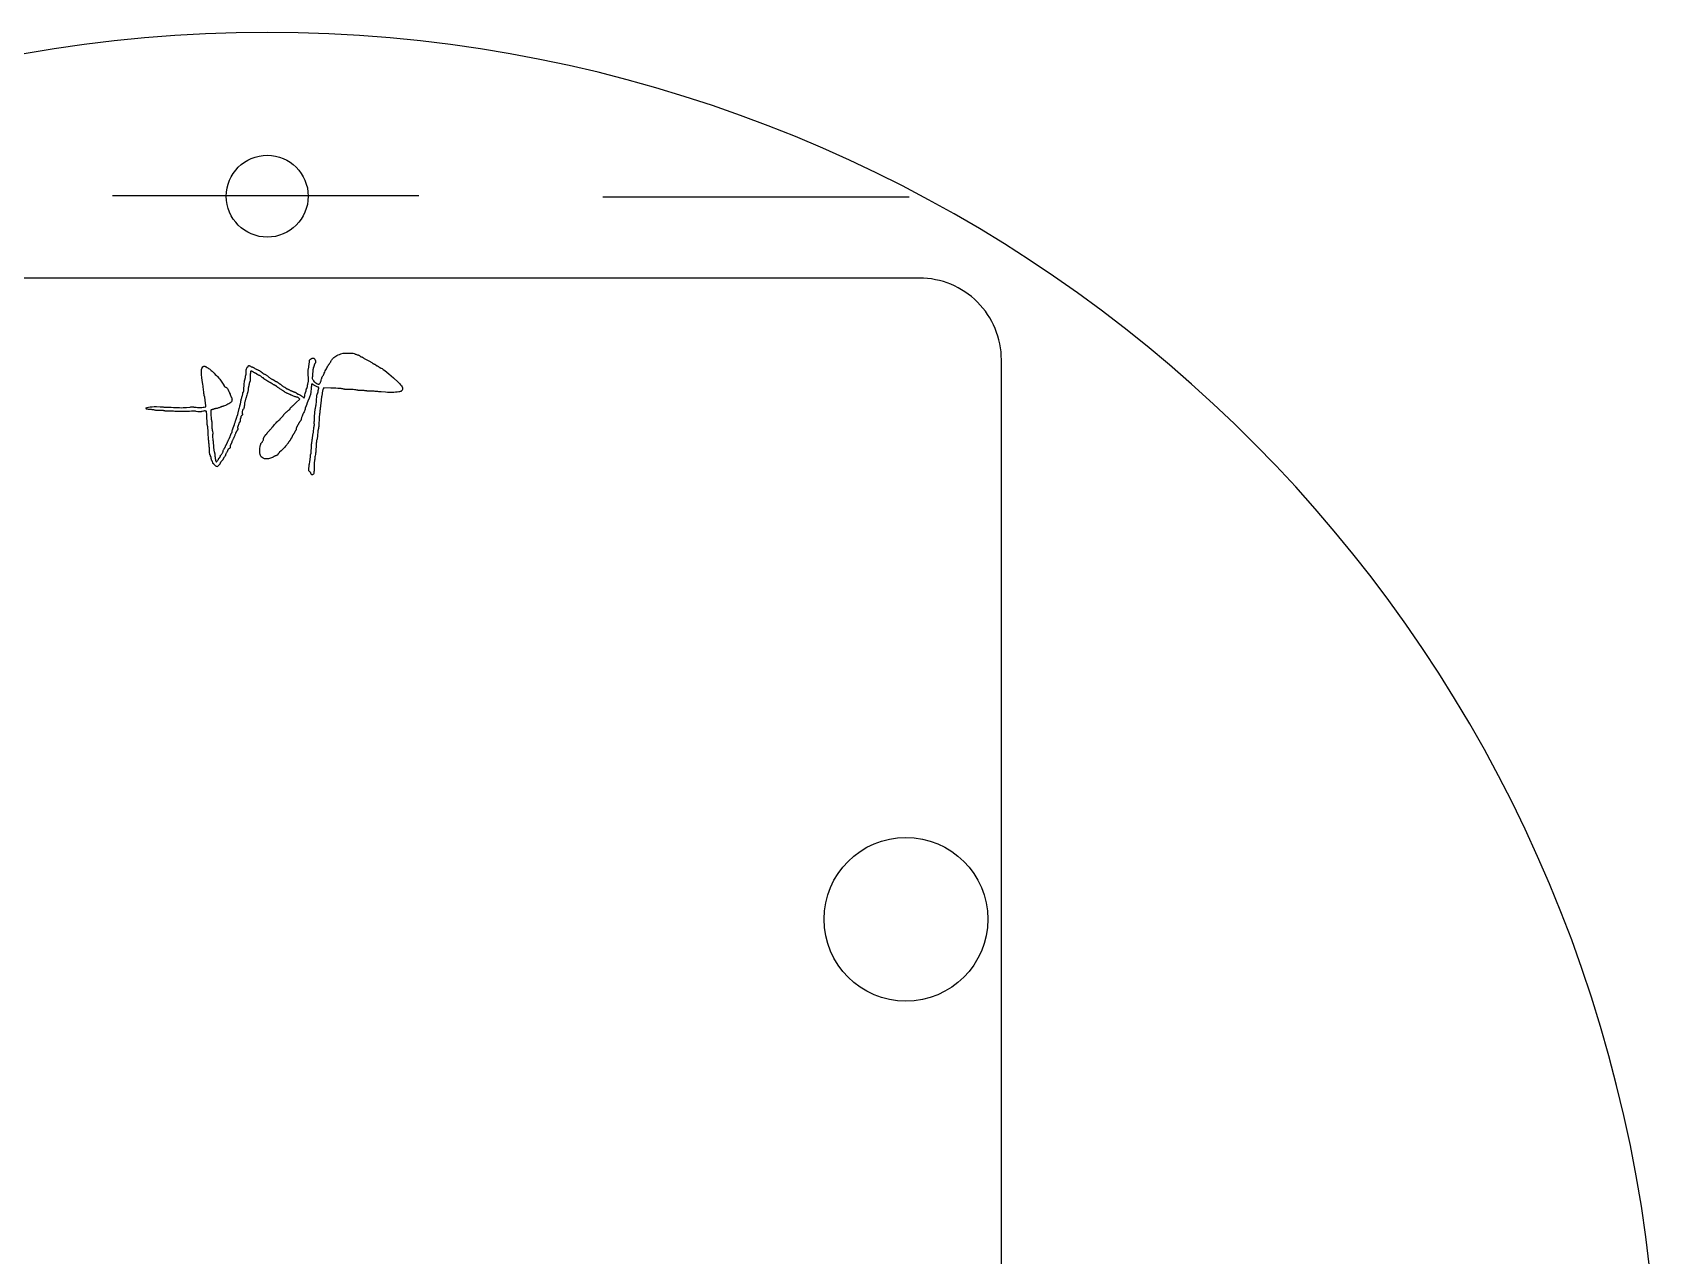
# Model space of a CAD drawing. Header units: millimetres. Extents: x -51 to 51, y -47 to 51.
# Drawn here: x -8.6 to 51, y 6.2 to 51 of the extents above; entities that cross this region are included whole.
import ezdxf

# ---------------------------------------------------------------- set-up
doc = ezdxf.new("R2010")
doc.units = ezdxf.units.MM
doc.layers.get('0').update_dxf_attribs({"linetype": 'CONTINUOUS'})

msp = doc.modelspace()

# ---------------------------------------------------------------- linework, layer by layer
for p, q in [((5.553, 45.01), (-5.667, 45.01)), ((23.526, 44.961), (12.306, 44.961)), ((23.913, 42), (-26.087, 42)), ((26.913, -40), (26.913, 39))]:
    msp.add_line(p, q)
for points in [[(20, -46.915, 4.895741), (-20, -46.915)], [(-29.087, -40, 0.414214), (-26.087, -43), (23.913, -43, 0.414214), (26.913, -40), (26.913, 39, 0.414214), (23.913, 42), (-26.087, 42, 0.414214), (-29.087, 39)]]:
    msp.add_lwpolyline(points, format="xyb", close=True)
msp.add_lwpolyline([(1.729, 36.761), (1.731, 36.771), (1.733, 36.783), (1.734, 36.795), (1.736, 36.807), (1.736, 36.819), (1.737, 36.841), (1.737, 36.879), (1.737, 36.912), (1.737, 36.94), (1.737, 36.966), (1.738, 36.989), (1.739, 37.012), (1.74, 37.036), (1.744, 37.088), (1.746, 37.106), (1.748, 37.125), (1.751, 37.145), (1.754, 37.165), (1.757, 37.186), (1.76, 37.205), (1.764, 37.224), (1.771, 37.257), (1.778, 37.284), (1.784, 37.316), (1.789, 37.353), (1.795, 37.394), (1.8, 37.439), (1.805, 37.489), (1.809, 37.543), (1.818, 37.664), (1.819, 37.683), (1.82, 37.7), (1.822, 37.715), (1.825, 37.728), (1.827, 37.739), (1.83, 37.749), (1.834, 37.756), (1.842, 37.765), (1.845, 37.768), (1.849, 37.773), (1.852, 37.778), (1.855, 37.785), (1.857, 37.793), (1.859, 37.801), (1.861, 37.81), (1.863, 37.829), (1.863, 37.839), (1.864, 37.85), (1.866, 37.862), (1.868, 37.874), (1.87, 37.885), (1.872, 37.897), (1.874, 37.908), (1.88, 37.927), (1.884, 37.942), (1.887, 37.955), (1.888, 37.968), (1.888, 37.978), (1.886, 37.987), (1.883, 37.994), (1.879, 37.999), (1.866, 38.003), (1.853, 38.006), (1.834, 38.012), (1.81, 38.022), (1.784, 38.034), (1.756, 38.048), (1.73, 38.063), (1.706, 38.077), (1.672, 38.1), (1.667, 38.106), (1.661, 38.111), (1.656, 38.116), (1.651, 38.12), (1.647, 38.123), (1.643, 38.126), (1.64, 38.128), (1.636, 38.13), (1.634, 38.127), (1.631, 38.117), (1.628, 38.1), (1.625, 38.076), (1.62, 38.044), (1.616, 38.004), (1.61, 37.955), (1.598, 37.83), (1.596, 37.807), (1.593, 37.785), (1.59, 37.764), (1.586, 37.744), (1.582, 37.725), (1.579, 37.708), (1.575, 37.694), (1.567, 37.675), (1.563, 37.669), (1.559, 37.662), (1.555, 37.654), (1.551, 37.645), (1.547, 37.636), (1.544, 37.627), (1.541, 37.618), (1.536, 37.602), (1.533, 37.593), (1.53, 37.583), (1.526, 37.571), (1.521, 37.559), (1.516, 37.546), (1.51, 37.533), (1.504, 37.52), (1.492, 37.495), (1.486, 37.482), (1.481, 37.469), (1.475, 37.455), (1.469, 37.441), (1.464, 37.428), (1.459, 37.414), (1.455, 37.402), (1.45, 37.382), (1.447, 37.373), (1.445, 37.362), (1.441, 37.351), (1.437, 37.339), (1.432, 37.328), (1.428, 37.316), (1.423, 37.305), (1.413, 37.285), (1.408, 37.276), (1.403, 37.266), (1.399, 37.256), (1.396, 37.246), (1.392, 37.236), (1.39, 37.227), (1.388, 37.218), (1.386, 37.203), (1.386, 37.196), (1.384, 37.187), (1.382, 37.177), (1.378, 37.166), (1.374, 37.154), (1.37, 37.141), (1.365, 37.128), (1.354, 37.103), (1.331, 37.057), (1.31, 37.015), (1.293, 36.978), (1.278, 36.945), (1.266, 36.916), (1.257, 36.891), (1.251, 36.869), (1.245, 36.839), (1.245, 36.831), (1.244, 36.823), (1.242, 36.815), (1.239, 36.807), (1.236, 36.799), (1.232, 36.792), (1.228, 36.785), (1.219, 36.772), (1.213, 36.766), (1.206, 36.757), (1.199, 36.746), (1.191, 36.735), (1.183, 36.722), (1.174, 36.708), (1.166, 36.694), (1.15, 36.665), (1.142, 36.651), (1.134, 36.636), (1.126, 36.621), (1.118, 36.606), (1.11, 36.592), (1.102, 36.578), (1.095, 36.566), (1.083, 36.547), (1.078, 36.539), (1.074, 36.53), (1.07, 36.521), (1.067, 36.512), (1.064, 36.502), (1.062, 36.493), (1.06, 36.484), (1.059, 36.468), (1.06, 36.461), (1.06, 36.454), (1.059, 36.447), (1.057, 36.44), (1.055, 36.433), (1.052, 36.427), (1.049, 36.421), (1.041, 36.412), (1.037, 36.408), (1.032, 36.402), (1.027, 36.396), (1.021, 36.388), (1.016, 36.38), (1.011, 36.371), (1.006, 36.362), (0.997, 36.343), (0.993, 36.333), (0.989, 36.323), (0.983, 36.313), (0.978, 36.303), (0.972, 36.294), (0.966, 36.285), (0.96, 36.277), (0.949, 36.264), (0.945, 36.258), (0.94, 36.251), (0.935, 36.244), (0.93, 36.236), (0.926, 36.227), (0.922, 36.218), (0.918, 36.21), (0.913, 36.194), (0.911, 36.185), (0.908, 36.177), (0.904, 36.169), (0.9, 36.16), (0.896, 36.152), (0.892, 36.144), (0.887, 36.137), (0.878, 36.126), (0.873, 36.121), (0.868, 36.116), (0.864, 36.111), (0.86, 36.106), (0.857, 36.101), (0.854, 36.096), (0.852, 36.092), (0.851, 36.085), (0.85, 36.081), (0.849, 36.077), (0.847, 36.072), (0.844, 36.067), (0.841, 36.062), (0.837, 36.056), (0.833, 36.051), (0.824, 36.04), (0.819, 36.034), (0.813, 36.027), (0.807, 36.019), (0.801, 36.011), (0.796, 36.003), (0.79, 35.995), (0.785, 35.986), (0.776, 35.971), (0.771, 35.963), (0.764, 35.952), (0.754, 35.939), (0.743, 35.924), (0.731, 35.908), (0.717, 35.891), (0.703, 35.873), (0.673, 35.839), (0.647, 35.809), (0.624, 35.783), (0.603, 35.761), (0.582, 35.739), (0.562, 35.719), (0.54, 35.697), (0.515, 35.674), (0.453, 35.616), (0.443, 35.606), (0.432, 35.595), (0.422, 35.584), (0.413, 35.573), (0.405, 35.563), (0.398, 35.554), (0.392, 35.545), (0.386, 35.532), (0.383, 35.526), (0.38, 35.521), (0.376, 35.516), (0.37, 35.511), (0.364, 35.507), (0.357, 35.503), (0.35, 35.5), (0.332, 35.495), (0.324, 35.493), (0.315, 35.491), (0.305, 35.487), (0.295, 35.483), (0.285, 35.479), (0.276, 35.474), (0.267, 35.469), (0.25, 35.46), (0.22, 35.44), (0.188, 35.423), (0.155, 35.408), (0.12, 35.395), (0.085, 35.385), (0.049, 35.378), (0.014, 35.373), (-0.054, 35.373), (-0.105, 35.381), (-0.149, 35.397), (-0.187, 35.42), (-0.218, 35.452), (-0.242, 35.492), (-0.259, 35.539), (-0.27, 35.594), (-0.271, 35.729), (-0.267, 35.772), (-0.262, 35.813), (-0.256, 35.849), (-0.249, 35.882), (-0.241, 35.911), (-0.232, 35.935), (-0.223, 35.955), (-0.202, 35.978), (-0.191, 35.986), (-0.179, 35.998), (-0.168, 36.013), (-0.158, 36.03), (-0.15, 36.048), (-0.142, 36.067), (-0.137, 36.085), (-0.134, 36.117), (-0.134, 36.124), (-0.134, 36.131), (-0.133, 36.138), (-0.131, 36.145), (-0.129, 36.151), (-0.126, 36.158), (-0.123, 36.163), (-0.116, 36.172), (-0.112, 36.176), (-0.108, 36.18), (-0.105, 36.184), (-0.101, 36.188), (-0.099, 36.192), (-0.096, 36.196), (-0.095, 36.2), (-0.093, 36.208), (-0.093, 36.211), (-0.09, 36.216), (-0.087, 36.222), (-0.082, 36.229), (-0.076, 36.236), (-0.069, 36.244), (-0.061, 36.253), (-0.044, 36.27), (-0.035, 36.278), (-0.027, 36.286), (-0.019, 36.294), (-0.013, 36.301), (-0.007, 36.308), (-0.002, 36.315), (0.002, 36.32), (0.005, 36.327), (0.006, 36.331), (0.01, 36.336), (0.015, 36.344), (0.023, 36.353), (0.032, 36.364), (0.042, 36.375), (0.053, 36.388), (0.078, 36.415), (0.093, 36.43), (0.11, 36.448), (0.128, 36.467), (0.146, 36.488), (0.166, 36.51), (0.185, 36.532), (0.204, 36.554), (0.238, 36.596), (0.268, 36.634), (0.299, 36.669), (0.329, 36.701), (0.357, 36.731), (0.383, 36.756), (0.407, 36.777), (0.427, 36.793), (0.455, 36.806), (0.458, 36.806), (0.46, 36.807), (0.463, 36.808), (0.465, 36.81), (0.467, 36.812), (0.468, 36.814), (0.469, 36.816), (0.47, 36.822), (0.471, 36.825), (0.474, 36.831), (0.478, 36.837), (0.484, 36.845), (0.491, 36.854), (0.499, 36.864), (0.508, 36.874), (0.528, 36.895), (0.538, 36.906), (0.549, 36.917), (0.559, 36.928), (0.569, 36.94), (0.578, 36.951), (0.586, 36.962), (0.594, 36.972), (0.604, 36.988), (0.608, 36.995), (0.614, 37.003), (0.621, 37.012), (0.628, 37.021), (0.637, 37.03), (0.646, 37.04), (0.656, 37.049), (0.675, 37.067), (0.685, 37.075), (0.696, 37.083), (0.707, 37.093), (0.719, 37.102), (0.73, 37.112), (0.742, 37.122), (0.752, 37.131), (0.77, 37.147), (0.778, 37.154), (0.786, 37.161), (0.793, 37.167), (0.8, 37.173), (0.807, 37.177), (0.813, 37.181), (0.818, 37.184), (0.824, 37.186), (0.826, 37.187), (0.828, 37.188), (0.83, 37.19), (0.832, 37.192), (0.834, 37.195), (0.835, 37.199), (0.836, 37.203), (0.837, 37.212), (0.838, 37.217), (0.84, 37.222), (0.844, 37.229), (0.849, 37.237), (0.855, 37.245), (0.862, 37.253), (0.87, 37.261), (0.887, 37.278), (0.898, 37.287), (0.913, 37.3), (0.93, 37.315), (0.949, 37.333), (0.971, 37.353), (0.994, 37.374), (1.017, 37.396), (1.065, 37.441), (1.192, 37.562), (1.152, 37.6), (1.145, 37.607), (1.136, 37.613), (1.128, 37.619), (1.119, 37.624), (1.111, 37.628), (1.103, 37.632), (1.096, 37.635), (1.083, 37.637), (1.07, 37.639), (1.049, 37.644), (1.024, 37.651), (0.997, 37.66), (0.968, 37.67), (0.941, 37.68), (0.917, 37.691), (0.886, 37.707), (0.882, 37.71), (0.875, 37.714), (0.865, 37.718), (0.853, 37.724), (0.84, 37.73), (0.824, 37.737), (0.808, 37.744), (0.773, 37.758), (0.754, 37.766), (0.734, 37.775), (0.713, 37.786), (0.691, 37.797), (0.67, 37.809), (0.649, 37.821), (0.63, 37.834), (0.597, 37.857), (0.582, 37.868), (0.565, 37.881), (0.546, 37.894), (0.527, 37.907), (0.507, 37.921), (0.486, 37.934), (0.467, 37.946), (0.431, 37.968), (0.415, 37.977), (0.4, 37.987), (0.387, 37.995), (0.375, 38.004), (0.364, 38.011), (0.355, 38.018), (0.349, 38.024), (0.343, 38.031), (0.343, 38.034), (0.341, 38.036), (0.339, 38.039), (0.336, 38.042), (0.332, 38.045), (0.328, 38.047), (0.323, 38.05), (0.312, 38.054), (0.306, 38.056), (0.297, 38.06), (0.287, 38.065), (0.275, 38.071), (0.263, 38.078), (0.249, 38.086), (0.235, 38.094), (0.207, 38.112), (0.193, 38.12), (0.179, 38.128), (0.166, 38.136), (0.153, 38.144), (0.141, 38.151), (0.13, 38.156), (0.12, 38.162), (0.107, 38.168), (0.102, 38.17), (0.096, 38.173), (0.089, 38.176), (0.081, 38.181), (0.073, 38.185), (0.065, 38.191), (0.056, 38.196), (0.04, 38.207), (0.032, 38.213), (0.022, 38.22), (0.011, 38.227), (-0.001, 38.235), (-0.013, 38.242), (-0.025, 38.249), (-0.037, 38.256), (-0.06, 38.268), (-0.07, 38.274), (-0.081, 38.28), (-0.09, 38.286), (-0.099, 38.292), (-0.107, 38.299), (-0.114, 38.305), (-0.12, 38.31), (-0.126, 38.32), (-0.128, 38.324), (-0.131, 38.327), (-0.134, 38.331), (-0.137, 38.334), (-0.14, 38.336), (-0.144, 38.338), (-0.148, 38.34), (-0.155, 38.341), (-0.159, 38.341), (-0.163, 38.342), (-0.168, 38.344), (-0.172, 38.345), (-0.176, 38.348), (-0.179, 38.35), (-0.183, 38.353), (-0.188, 38.358), (-0.196, 38.368), (-0.208, 38.38), (-0.222, 38.391), (-0.239, 38.404), (-0.257, 38.415), (-0.275, 38.426), (-0.293, 38.436), (-0.325, 38.448), (-0.331, 38.45), (-0.337, 38.452), (-0.343, 38.454), (-0.348, 38.456), (-0.352, 38.458), (-0.356, 38.46), (-0.359, 38.462), (-0.361, 38.467), (-0.362, 38.469), (-0.364, 38.472), (-0.368, 38.475), (-0.372, 38.479), (-0.378, 38.483), (-0.384, 38.488), (-0.392, 38.492), (-0.408, 38.502), (-0.417, 38.506), (-0.427, 38.512), (-0.439, 38.518), (-0.451, 38.525), (-0.464, 38.532), (-0.491, 38.546), (-0.516, 38.559), (-0.528, 38.566), (-0.539, 38.572), (-0.551, 38.577), (-0.561, 38.582), (-0.57, 38.586), (-0.579, 38.59), (-0.586, 38.593), (-0.595, 38.595), (-0.602, 38.589), (-0.609, 38.573), (-0.615, 38.548), (-0.62, 38.515), (-0.625, 38.478), (-0.628, 38.436), (-0.631, 38.392), (-0.63, 38.305), (-0.63, 38.285), (-0.63, 38.267), (-0.63, 38.25), (-0.631, 38.236), (-0.632, 38.223), (-0.633, 38.212), (-0.635, 38.204), (-0.64, 38.195), (-0.643, 38.192), (-0.646, 38.187), (-0.649, 38.181), (-0.652, 38.173), (-0.655, 38.164), (-0.658, 38.153), (-0.66, 38.142), (-0.664, 38.119), (-0.666, 38.106), (-0.669, 38.092), (-0.671, 38.078), (-0.674, 38.064), (-0.677, 38.05), (-0.681, 38.037), (-0.684, 38.024), (-0.69, 38.003), (-0.692, 37.994), (-0.695, 37.984), (-0.697, 37.973), (-0.699, 37.963), (-0.7, 37.952), (-0.701, 37.942), (-0.702, 37.933), (-0.701, 37.917), (-0.701, 37.902), (-0.703, 37.882), (-0.707, 37.858), (-0.714, 37.829), (-0.723, 37.794), (-0.734, 37.753), (-0.748, 37.705), (-0.785, 37.589), (-0.793, 37.566), (-0.801, 37.541), (-0.808, 37.517), (-0.814, 37.493), (-0.819, 37.47), (-0.824, 37.449), (-0.828, 37.429), (-0.832, 37.399), (-0.835, 37.368), (-0.838, 37.338), (-0.842, 37.31), (-0.846, 37.285), (-0.851, 37.262), (-0.857, 37.241), (-0.862, 37.224), (-0.874, 37.2), (-0.89, 37.178), (-0.903, 37.156), (-0.913, 37.134), (-0.92, 37.113), (-0.924, 37.092), (-0.925, 37.073), (-0.924, 37.054), (-0.911, 37.017), (-0.908, 37.01), (-0.906, 37.004), (-0.905, 36.999), (-0.905, 36.993), (-0.907, 36.989), (-0.911, 36.984), (-0.916, 36.978), (-0.932, 36.967), (-0.94, 36.961), (-0.946, 36.956), (-0.952, 36.95), (-0.957, 36.943), (-0.96, 36.936), (-0.963, 36.929), (-0.966, 36.921), (-0.967, 36.903), (-0.968, 36.896), (-0.968, 36.889), (-0.969, 36.882), (-0.971, 36.876), (-0.973, 36.87), (-0.975, 36.865), (-0.977, 36.861), (-0.981, 36.855), (-0.984, 36.853), (-0.987, 36.849), (-0.989, 36.843), (-0.991, 36.835), (-0.992, 36.827), (-0.994, 36.817), (-0.995, 36.806), (-0.995, 36.784), (-0.996, 36.77), (-0.996, 36.758), (-0.998, 36.748), (-1, 36.739), (-1.002, 36.731), (-1.005, 36.725), (-1.008, 36.719), (-1.017, 36.713), (-1.02, 36.711), (-1.024, 36.708), (-1.027, 36.705), (-1.03, 36.701), (-1.033, 36.697), (-1.035, 36.692), (-1.036, 36.687), (-1.038, 36.678), (-1.038, 36.672), (-1.039, 36.665), (-1.042, 36.657), (-1.044, 36.647), (-1.048, 36.637), (-1.052, 36.627), (-1.056, 36.617), (-1.066, 36.596), (-1.072, 36.584), (-1.076, 36.572), (-1.08, 36.56), (-1.083, 36.549), (-1.085, 36.538), (-1.086, 36.527), (-1.086, 36.516), (-1.084, 36.494), (-1.083, 36.482), (-1.082, 36.471), (-1.082, 36.461), (-1.084, 36.453), (-1.086, 36.445), (-1.089, 36.437), (-1.093, 36.431), (-1.104, 36.417), (-1.109, 36.411), (-1.115, 36.403), (-1.121, 36.393), (-1.128, 36.381), (-1.135, 36.367), (-1.142, 36.353), (-1.149, 36.337), (-1.162, 36.306), (-1.168, 36.289), (-1.176, 36.271), (-1.185, 36.25), (-1.194, 36.228), (-1.204, 36.206), (-1.213, 36.184), (-1.223, 36.162), (-1.242, 36.123), (-1.251, 36.105), (-1.259, 36.086), (-1.267, 36.068), (-1.275, 36.051), (-1.282, 36.035), (-1.288, 36.021), (-1.293, 36.009), (-1.298, 35.991), (-1.301, 35.984), (-1.304, 35.976), (-1.307, 35.967), (-1.311, 35.958), (-1.316, 35.949), (-1.321, 35.94), (-1.325, 35.93), (-1.335, 35.913), (-1.34, 35.905), (-1.345, 35.895), (-1.349, 35.884), (-1.353, 35.873), (-1.356, 35.861), (-1.358, 35.85), (-1.36, 35.838), (-1.362, 35.818), (-1.362, 35.804), (-1.363, 35.793), (-1.365, 35.783), (-1.368, 35.774), (-1.372, 35.767), (-1.378, 35.761), (-1.385, 35.755), (-1.404, 35.743), (-1.412, 35.739), (-1.419, 35.734), (-1.426, 35.73), (-1.432, 35.725), (-1.437, 35.721), (-1.441, 35.717), (-1.444, 35.713), (-1.446, 35.706), (-1.448, 35.696), (-1.454, 35.68), (-1.461, 35.66), (-1.471, 35.639), (-1.481, 35.618), (-1.492, 35.597), (-1.502, 35.58), (-1.517, 35.56), (-1.519, 35.558), (-1.522, 35.555), (-1.524, 35.551), (-1.526, 35.547), (-1.527, 35.542), (-1.529, 35.537), (-1.53, 35.531), (-1.531, 35.519), (-1.532, 35.513), (-1.533, 35.506), (-1.536, 35.499), (-1.539, 35.491), (-1.543, 35.483), (-1.548, 35.475), (-1.554, 35.468), (-1.566, 35.454), (-1.573, 35.448), (-1.579, 35.441), (-1.584, 35.434), (-1.589, 35.427), (-1.593, 35.42), (-1.597, 35.413), (-1.599, 35.407), (-1.601, 35.396), (-1.602, 35.391), (-1.605, 35.383), (-1.61, 35.374), (-1.616, 35.363), (-1.624, 35.351), (-1.633, 35.339), (-1.643, 35.326), (-1.665, 35.299), (-1.676, 35.286), (-1.687, 35.273), (-1.697, 35.261), (-1.706, 35.249), (-1.713, 35.238), (-1.72, 35.228), (-1.724, 35.22), (-1.728, 35.209), (-1.732, 35.199), (-1.74, 35.185), (-1.754, 35.168), (-1.769, 35.149), (-1.787, 35.131), (-1.804, 35.114), (-1.82, 35.101), (-1.842, 35.088), (-1.853, 35.09), (-1.865, 35.095), (-1.88, 35.104), (-1.894, 35.114), (-1.909, 35.126), (-1.922, 35.138), (-1.933, 35.151), (-1.947, 35.173), (-1.949, 35.177), (-1.951, 35.182), (-1.953, 35.186), (-1.956, 35.189), (-1.958, 35.192), (-1.961, 35.194), (-1.963, 35.194), (-1.968, 35.194), (-1.971, 35.193), (-1.975, 35.194), (-1.979, 35.198), (-1.982, 35.204), (-1.986, 35.213), (-1.991, 35.223), (-1.995, 35.236), (-2.003, 35.268), (-2.004, 35.272), (-2.006, 35.277), (-2.009, 35.282), (-2.012, 35.287), (-2.015, 35.292), (-2.019, 35.298), (-2.022, 35.303), (-2.03, 35.312), (-2.034, 35.317), (-2.038, 35.324), (-2.041, 35.332), (-2.045, 35.341), (-2.047, 35.351), (-2.049, 35.362), (-2.051, 35.373), (-2.052, 35.395), (-2.053, 35.406), (-2.053, 35.416), (-2.055, 35.425), (-2.056, 35.433), (-2.058, 35.44), (-2.06, 35.446), (-2.062, 35.45), (-2.067, 35.454), (-2.069, 35.455), (-2.072, 35.456), (-2.074, 35.458), (-2.076, 35.46), (-2.078, 35.463), (-2.079, 35.467), (-2.08, 35.471), (-2.081, 35.48), (-2.081, 35.484), (-2.082, 35.489), (-2.083, 35.495), (-2.084, 35.5), (-2.086, 35.505), (-2.089, 35.51), (-2.091, 35.514), (-2.098, 35.522), (-2.101, 35.527), (-2.104, 35.536), (-2.107, 35.548), (-2.109, 35.564), (-2.112, 35.583), (-2.114, 35.604), (-2.115, 35.628), (-2.117, 35.682), (-2.118, 35.709), (-2.119, 35.736), (-2.121, 35.761), (-2.122, 35.786), (-2.123, 35.808), (-2.124, 35.828), (-2.126, 35.846), (-2.129, 35.87), (-2.13, 35.879), (-2.131, 35.89), (-2.133, 35.904), (-2.134, 35.92), (-2.136, 35.937), (-2.138, 35.955), (-2.14, 35.973), (-2.144, 36.01), (-2.147, 36.04), (-2.15, 36.071), (-2.153, 36.103), (-2.155, 36.139), (-2.158, 36.181), (-2.16, 36.23), (-2.163, 36.288), (-2.171, 36.44), (-2.172, 36.46), (-2.173, 36.48), (-2.175, 36.5), (-2.177, 36.52), (-2.179, 36.538), (-2.182, 36.556), (-2.185, 36.571), (-2.191, 36.595), (-2.193, 36.604), (-2.196, 36.614), (-2.198, 36.624), (-2.201, 36.635), (-2.202, 36.645), (-2.204, 36.655), (-2.205, 36.664), (-2.206, 36.679), (-2.207, 36.726), (-2.208, 36.782), (-2.21, 36.844), (-2.213, 36.907), (-2.216, 36.969), (-2.22, 37.025), (-2.223, 37.071), (-2.229, 37.116), (-2.235, 37.122), (-2.246, 37.126), (-2.261, 37.128), (-2.278, 37.129), (-2.298, 37.129), (-2.319, 37.127), (-2.341, 37.123), (-2.385, 37.112), (-2.405, 37.106), (-2.424, 37.102), (-2.443, 37.099), (-2.464, 37.097), (-2.486, 37.098), (-2.51, 37.099), (-2.539, 37.103), (-2.609, 37.115), (-2.63, 37.118), (-2.651, 37.12), (-2.673, 37.122), (-2.696, 37.123), (-2.722, 37.123), (-2.749, 37.122), (-2.779, 37.12), (-2.849, 37.115), (-2.884, 37.111), (-2.922, 37.109), (-2.962, 37.107), (-3.004, 37.105), (-3.049, 37.105), (-3.096, 37.105), (-3.145, 37.106), (-3.25, 37.11), (-3.297, 37.112), (-3.345, 37.114), (-3.393, 37.116), (-3.441, 37.118), (-3.488, 37.119), (-3.532, 37.12), (-3.571, 37.121), (-3.635, 37.123), (-3.66, 37.123), (-3.683, 37.124), (-3.704, 37.125), (-3.723, 37.126), (-3.739, 37.127), (-3.753, 37.129), (-3.763, 37.131), (-3.772, 37.134), (-3.774, 37.137), (-3.781, 37.139), (-3.792, 37.14), (-3.806, 37.142), (-3.823, 37.143), (-3.844, 37.144), (-3.866, 37.144), (-3.917, 37.144), (-3.944, 37.144), (-3.97, 37.144), (-3.996, 37.145), (-4.021, 37.146), (-4.045, 37.148), (-4.066, 37.15), (-4.084, 37.152), (-4.11, 37.157), (-4.121, 37.16), (-4.135, 37.163), (-4.152, 37.166), (-4.172, 37.169), (-4.193, 37.172), (-4.216, 37.175), (-4.239, 37.178), (-4.286, 37.182), (-4.325, 37.185), (-4.358, 37.188), (-4.385, 37.192), (-4.406, 37.197), (-4.423, 37.202), (-4.435, 37.209), (-4.443, 37.216), (-4.448, 37.236), (-4.436, 37.249), (-4.403, 37.26), (-4.352, 37.271), (-4.289, 37.28), (-4.217, 37.287), (-4.14, 37.291), (-4.064, 37.293), (-3.927, 37.286), (-3.904, 37.284), (-3.881, 37.281), (-3.858, 37.279), (-3.835, 37.277), (-3.813, 37.276), (-3.792, 37.274), (-3.773, 37.274), (-3.744, 37.274), (-3.728, 37.274), (-3.706, 37.273), (-3.679, 37.272), (-3.646, 37.271), (-3.61, 37.269), (-3.57, 37.267), (-3.528, 37.265), (-3.441, 37.261), (-3.359, 37.257), (-3.283, 37.254), (-3.212, 37.252), (-3.144, 37.251), (-3.08, 37.252), (-3.018, 37.255), (-2.959, 37.259), (-2.843, 37.271), (-2.82, 37.274), (-2.797, 37.276), (-2.775, 37.277), (-2.753, 37.278), (-2.731, 37.278), (-2.709, 37.277), (-2.688, 37.275), (-2.646, 37.271), (-2.608, 37.266), (-2.561, 37.263), (-2.509, 37.262), (-2.455, 37.261), (-2.402, 37.262), (-2.353, 37.265), (-2.312, 37.268), (-2.264, 37.278), (-2.26, 37.281), (-2.257, 37.285), (-2.255, 37.291), (-2.253, 37.299), (-2.253, 37.308), (-2.253, 37.319), (-2.253, 37.331), (-2.257, 37.361), (-2.259, 37.375), (-2.261, 37.389), (-2.263, 37.403), (-2.265, 37.417), (-2.266, 37.431), (-2.268, 37.444), (-2.269, 37.456), (-2.271, 37.475), (-2.273, 37.503), (-2.276, 37.533), (-2.28, 37.563), (-2.285, 37.592), (-2.289, 37.619), (-2.294, 37.643), (-2.298, 37.663), (-2.306, 37.686), (-2.308, 37.689), (-2.309, 37.693), (-2.311, 37.698), (-2.312, 37.703), (-2.314, 37.709), (-2.315, 37.716), (-2.316, 37.722), (-2.317, 37.736), (-2.32, 37.765), (-2.324, 37.802), (-2.328, 37.846), (-2.334, 37.894), (-2.34, 37.943), (-2.345, 37.992), (-2.351, 38.037), (-2.361, 38.109), (-2.382, 38.241), (-2.397, 38.354), (-2.408, 38.45), (-2.413, 38.53), (-2.414, 38.596), (-2.409, 38.649), (-2.4, 38.691), (-2.367, 38.747), (-2.358, 38.754), (-2.35, 38.76), (-2.342, 38.765), (-2.334, 38.769), (-2.327, 38.772), (-2.319, 38.773), (-2.31, 38.773), (-2.292, 38.771), (-2.277, 38.766), (-2.257, 38.756), (-2.234, 38.744), (-2.208, 38.728), (-2.179, 38.711), (-2.15, 38.691), (-2.121, 38.67), (-2.067, 38.628), (-2.05, 38.613), (-2.022, 38.587), (-1.987, 38.552), (-1.947, 38.512), (-1.905, 38.47), (-1.863, 38.428), (-1.826, 38.389), (-1.773, 38.334), (-1.759, 38.317), (-1.74, 38.292), (-1.717, 38.259), (-1.692, 38.223), (-1.665, 38.184), (-1.64, 38.146), (-1.617, 38.11), (-1.585, 38.055), (-1.58, 38.047), (-1.575, 38.039), (-1.569, 38.032), (-1.564, 38.026), (-1.559, 38.021), (-1.554, 38.016), (-1.549, 38.013), (-1.542, 38.01), (-1.53, 38.008), (-1.517, 38.003), (-1.503, 37.995), (-1.489, 37.986), (-1.476, 37.975), (-1.464, 37.964), (-1.455, 37.953), (-1.446, 37.934), (-1.446, 37.93), (-1.445, 37.924), (-1.444, 37.919), (-1.442, 37.913), (-1.44, 37.907), (-1.437, 37.901), (-1.434, 37.895), (-1.427, 37.883), (-1.422, 37.877), (-1.417, 37.867), (-1.411, 37.854), (-1.403, 37.839), (-1.396, 37.822), (-1.387, 37.803), (-1.379, 37.784), (-1.362, 37.743), (-1.354, 37.722), (-1.346, 37.702), (-1.338, 37.683), (-1.33, 37.664), (-1.323, 37.648), (-1.317, 37.633), (-1.311, 37.621), (-1.304, 37.606), (-1.299, 37.593), (-1.295, 37.579), (-1.293, 37.564), (-1.292, 37.548), (-1.293, 37.531), (-1.295, 37.515), (-1.298, 37.499), (-1.31, 37.469), (-1.322, 37.455), (-1.343, 37.437), (-1.371, 37.417), (-1.406, 37.396), (-1.445, 37.375), (-1.486, 37.354), (-1.527, 37.335), (-1.606, 37.306), (-1.619, 37.302), (-1.634, 37.298), (-1.648, 37.293), (-1.663, 37.288), (-1.677, 37.283), (-1.69, 37.278), (-1.702, 37.274), (-1.721, 37.265), (-1.743, 37.256), (-1.765, 37.247), (-1.787, 37.239), (-1.809, 37.232), (-1.83, 37.226), (-1.85, 37.221), (-1.868, 37.218), (-1.9, 37.215), (-1.906, 37.214), (-1.913, 37.214), (-1.919, 37.213), (-1.925, 37.212), (-1.93, 37.211), (-1.935, 37.21), (-1.939, 37.208), (-1.945, 37.205), (-1.948, 37.202), (-1.953, 37.2), (-1.959, 37.197), (-1.966, 37.194), (-1.974, 37.191), (-1.983, 37.188), (-1.993, 37.185), (-2.014, 37.179), (-2.032, 37.175), (-2.045, 37.171), (-2.055, 37.167), (-2.063, 37.162), (-2.067, 37.156), (-2.07, 37.148), (-2.071, 37.138), (-2.071, 37.109), (-2.069, 37.054), (-2.066, 37.001), (-2.063, 36.951), (-2.059, 36.905), (-2.055, 36.863), (-2.051, 36.826), (-2.047, 36.794), (-2.038, 36.751), (-2.036, 36.741), (-2.034, 36.73), (-2.033, 36.717), (-2.032, 36.703), (-2.031, 36.688), (-2.031, 36.674), (-2.031, 36.659), (-2.033, 36.632), (-2.034, 36.608), (-2.033, 36.578), (-2.031, 36.543), (-2.027, 36.504), (-2.022, 36.464), (-2.017, 36.423), (-2.01, 36.385), (-1.996, 36.32), (-1.995, 36.317), (-1.995, 36.313), (-1.995, 36.308), (-1.995, 36.302), (-1.996, 36.296), (-1.997, 36.289), (-1.998, 36.282), (-2.002, 36.268), (-2.003, 36.26), (-2.004, 36.248), (-2.005, 36.233), (-2.004, 36.215), (-2.004, 36.196), (-2.003, 36.175), (-2.001, 36.152), (-1.996, 36.106), (-1.993, 36.082), (-1.99, 36.055), (-1.986, 36.025), (-1.983, 35.994), (-1.981, 35.962), (-1.978, 35.931), (-1.976, 35.9), (-1.972, 35.843), (-1.971, 35.817), (-1.969, 35.792), (-1.967, 35.766), (-1.964, 35.742), (-1.961, 35.72), (-1.958, 35.699), (-1.954, 35.681), (-1.947, 35.656), (-1.943, 35.646), (-1.94, 35.635), (-1.936, 35.623), (-1.933, 35.611), (-1.931, 35.599), (-1.929, 35.587), (-1.927, 35.575), (-1.926, 35.554), (-1.924, 35.519), (-1.92, 35.479), (-1.915, 35.436), (-1.908, 35.394), (-1.901, 35.354), (-1.894, 35.318), (-1.886, 35.29), (-1.873, 35.264), (-1.865, 35.268), (-1.854, 35.278), (-1.839, 35.293), (-1.824, 35.312), (-1.808, 35.332), (-1.793, 35.352), (-1.782, 35.371), (-1.771, 35.396), (-1.77, 35.399), (-1.769, 35.401), (-1.768, 35.404), (-1.766, 35.406), (-1.764, 35.409), (-1.761, 35.411), (-1.758, 35.413), (-1.751, 35.416), (-1.747, 35.418), (-1.743, 35.422), (-1.739, 35.426), (-1.736, 35.431), (-1.732, 35.437), (-1.729, 35.444), (-1.726, 35.451), (-1.721, 35.467), (-1.719, 35.475), (-1.717, 35.482), (-1.715, 35.489), (-1.713, 35.495), (-1.71, 35.5), (-1.708, 35.505), (-1.706, 35.508), (-1.703, 35.511), (-1.696, 35.514), (-1.687, 35.523), (-1.676, 35.537), (-1.664, 35.554), (-1.652, 35.573), (-1.641, 35.591), (-1.632, 35.609), (-1.623, 35.636), (-1.621, 35.65), (-1.616, 35.666), (-1.61, 35.684), (-1.603, 35.703), (-1.595, 35.721), (-1.585, 35.739), (-1.576, 35.756), (-1.556, 35.781), (-1.552, 35.786), (-1.547, 35.791), (-1.544, 35.797), (-1.54, 35.803), (-1.537, 35.809), (-1.534, 35.815), (-1.533, 35.82), (-1.531, 35.83), (-1.531, 35.835), (-1.53, 35.84), (-1.528, 35.845), (-1.526, 35.851), (-1.524, 35.856), (-1.521, 35.861), (-1.518, 35.867), (-1.511, 35.875), (-1.507, 35.881), (-1.503, 35.889), (-1.497, 35.898), (-1.491, 35.91), (-1.485, 35.923), (-1.479, 35.937), (-1.472, 35.952), (-1.459, 35.982), (-1.453, 35.998), (-1.446, 36.015), (-1.438, 36.031), (-1.43, 36.048), (-1.422, 36.063), (-1.415, 36.078), (-1.408, 36.091), (-1.396, 36.112), (-1.39, 36.121), (-1.384, 36.132), (-1.378, 36.145), (-1.372, 36.159), (-1.366, 36.173), (-1.36, 36.188), (-1.355, 36.203), (-1.348, 36.232), (-1.344, 36.245), (-1.34, 36.258), (-1.336, 36.271), (-1.332, 36.282), (-1.327, 36.293), (-1.323, 36.302), (-1.319, 36.309), (-1.311, 36.317), (-1.307, 36.32), (-1.304, 36.323), (-1.301, 36.326), (-1.298, 36.33), (-1.296, 36.335), (-1.294, 36.339), (-1.293, 36.344), (-1.291, 36.353), (-1.291, 36.362), (-1.289, 36.374), (-1.285, 36.39), (-1.28, 36.41), (-1.271, 36.437), (-1.26, 36.471), (-1.246, 36.514), (-1.205, 36.63), (-1.197, 36.654), (-1.189, 36.678), (-1.181, 36.703), (-1.173, 36.728), (-1.165, 36.752), (-1.158, 36.774), (-1.151, 36.794), (-1.141, 36.827), (-1.137, 36.84), (-1.132, 36.854), (-1.128, 36.868), (-1.123, 36.882), (-1.118, 36.896), (-1.113, 36.909), (-1.109, 36.92), (-1.101, 36.94), (-1.097, 36.949), (-1.093, 36.961), (-1.088, 36.975), (-1.083, 36.992), (-1.078, 37.01), (-1.073, 37.029), (-1.069, 37.048), (-1.06, 37.088), (-1.056, 37.108), (-1.051, 37.131), (-1.045, 37.154), (-1.039, 37.179), (-1.033, 37.203), (-1.027, 37.227), (-1.021, 37.251), (-1.01, 37.292), (-1.004, 37.31), (-0.999, 37.329), (-0.994, 37.348), (-0.989, 37.367), (-0.985, 37.385), (-0.981, 37.402), (-0.977, 37.417), (-0.973, 37.44), (-0.971, 37.449), (-0.97, 37.459), (-0.967, 37.479), (-0.965, 37.489), (-0.964, 37.498), (-0.962, 37.506), (-0.96, 37.52), (-0.959, 37.528), (-0.957, 37.537), (-0.954, 37.549), (-0.95, 37.563), (-0.946, 37.578), (-0.941, 37.593), (-0.937, 37.61), (-0.926, 37.644), (-0.921, 37.661), (-0.916, 37.678), (-0.911, 37.694), (-0.907, 37.711), (-0.904, 37.726), (-0.901, 37.74), (-0.899, 37.753), (-0.897, 37.771), (-0.896, 37.777), (-0.896, 37.784), (-0.894, 37.79), (-0.892, 37.796), (-0.89, 37.801), (-0.888, 37.806), (-0.885, 37.81), (-0.878, 37.814), (-0.874, 37.817), (-0.871, 37.822), (-0.868, 37.83), (-0.865, 37.84), (-0.863, 37.853), (-0.861, 37.868), (-0.86, 37.886), (-0.857, 37.93), (-0.855, 37.982), (-0.852, 38.035), (-0.848, 38.089), (-0.842, 38.141), (-0.837, 38.19), (-0.83, 38.233), (-0.824, 38.269), (-0.812, 38.313), (-0.81, 38.318), (-0.808, 38.325), (-0.805, 38.332), (-0.803, 38.34), (-0.802, 38.348), (-0.8, 38.357), (-0.799, 38.365), (-0.798, 38.382), (-0.798, 38.39), (-0.797, 38.397), (-0.796, 38.404), (-0.795, 38.41), (-0.794, 38.416), (-0.792, 38.422), (-0.79, 38.426), (-0.785, 38.431), (-0.783, 38.434), (-0.781, 38.441), (-0.779, 38.45), (-0.778, 38.462), (-0.777, 38.475), (-0.776, 38.491), (-0.775, 38.508), (-0.774, 38.545), (-0.774, 38.57), (-0.773, 38.592), (-0.772, 38.612), (-0.77, 38.63), (-0.767, 38.646), (-0.763, 38.661), (-0.759, 38.675), (-0.747, 38.7), (-0.743, 38.709), (-0.738, 38.717), (-0.733, 38.725), (-0.728, 38.732), (-0.724, 38.738), (-0.72, 38.743), (-0.716, 38.746), (-0.711, 38.75), (-0.709, 38.75), (-0.706, 38.751), (-0.705, 38.753), (-0.703, 38.755), (-0.702, 38.757), (-0.701, 38.76), (-0.7, 38.764), (-0.699, 38.771), (-0.697, 38.779), (-0.691, 38.785), (-0.683, 38.789), (-0.672, 38.792), (-0.659, 38.792), (-0.647, 38.789), (-0.635, 38.785), (-0.615, 38.771), (-0.611, 38.767), (-0.607, 38.764), (-0.602, 38.76), (-0.597, 38.757), (-0.592, 38.755), (-0.586, 38.753), (-0.581, 38.751), (-0.57, 38.75), (-0.564, 38.749), (-0.556, 38.747), (-0.547, 38.744), (-0.537, 38.739), (-0.526, 38.734), (-0.514, 38.728), (-0.502, 38.721), (-0.478, 38.706), (-0.466, 38.697), (-0.451, 38.688), (-0.436, 38.68), (-0.42, 38.671), (-0.404, 38.662), (-0.387, 38.654), (-0.371, 38.647), (-0.342, 38.636), (-0.328, 38.63), (-0.315, 38.624), (-0.301, 38.618), (-0.289, 38.611), (-0.277, 38.604), (-0.266, 38.597), (-0.256, 38.59), (-0.241, 38.576), (-0.235, 38.57), (-0.226, 38.562), (-0.215, 38.553), (-0.202, 38.544), (-0.188, 38.534), (-0.172, 38.524), (-0.156, 38.514), (-0.123, 38.495), (-0.106, 38.485), (-0.088, 38.475), (-0.069, 38.463), (-0.05, 38.451), (-0.031, 38.438), (-0.013, 38.425), (0.005, 38.412), (0.033, 38.388), (0.047, 38.376), (0.062, 38.364), (0.077, 38.353), (0.094, 38.341), (0.11, 38.33), (0.126, 38.32), (0.142, 38.311), (0.17, 38.298), (0.183, 38.292), (0.195, 38.285), (0.208, 38.279), (0.22, 38.272), (0.232, 38.266), (0.242, 38.259), (0.252, 38.253), (0.266, 38.243), (0.272, 38.238), (0.278, 38.233), (0.285, 38.229), (0.293, 38.225), (0.301, 38.221), (0.309, 38.217), (0.316, 38.214), (0.331, 38.21), (0.338, 38.208), (0.346, 38.205), (0.354, 38.2), (0.363, 38.196), (0.372, 38.19), (0.381, 38.184), (0.39, 38.178), (0.405, 38.165), (0.412, 38.159), (0.419, 38.153), (0.426, 38.147), (0.432, 38.142), (0.438, 38.138), (0.443, 38.135), (0.447, 38.132), (0.453, 38.13), (0.456, 38.129), (0.46, 38.127), (0.465, 38.124), (0.472, 38.119), (0.479, 38.113), (0.487, 38.107), (0.495, 38.1), (0.513, 38.083), (0.522, 38.075), (0.534, 38.065), (0.546, 38.056), (0.56, 38.046), (0.574, 38.037), (0.588, 38.028), (0.602, 38.019), (0.628, 38.005), (0.64, 37.999), (0.652, 37.993), (0.663, 37.987), (0.672, 37.981), (0.68, 37.976), (0.687, 37.971), (0.692, 37.967), (0.696, 37.961), (0.696, 37.959), (0.698, 37.957), (0.701, 37.954), (0.705, 37.952), (0.709, 37.949), (0.715, 37.947), (0.72, 37.944), (0.734, 37.94), (0.741, 37.938), (0.75, 37.935), (0.758, 37.932), (0.767, 37.928), (0.776, 37.923), (0.786, 37.919), (0.794, 37.914), (0.81, 37.903), (0.817, 37.899), (0.824, 37.894), (0.831, 37.89), (0.838, 37.886), (0.845, 37.883), (0.851, 37.88), (0.856, 37.878), (0.863, 37.876), (0.868, 37.876), (0.873, 37.875), (0.88, 37.873), (0.887, 37.87), (0.896, 37.866), (0.905, 37.862), (0.915, 37.858), (0.935, 37.848), (0.946, 37.843), (0.956, 37.838), (0.966, 37.834), (0.976, 37.83), (0.986, 37.827), (0.994, 37.824), (1.002, 37.822), (1.013, 37.82), (1.018, 37.82), (1.023, 37.818), (1.03, 37.815), (1.036, 37.812), (1.044, 37.808), (1.051, 37.803), (1.059, 37.797), (1.073, 37.785), (1.081, 37.779), (1.088, 37.773), (1.095, 37.767), (1.102, 37.762), (1.108, 37.758), (1.114, 37.754), (1.119, 37.752), (1.127, 37.75), (1.143, 37.746), (1.166, 37.736), (1.194, 37.722), (1.224, 37.704), (1.255, 37.685), (1.284, 37.666), (1.308, 37.647), (1.334, 37.62), (1.339, 37.611), (1.346, 37.61), (1.352, 37.617), (1.36, 37.63), (1.367, 37.65), (1.375, 37.675), (1.383, 37.705), (1.396, 37.778), (1.398, 37.787), (1.4, 37.796), (1.402, 37.805), (1.404, 37.813), (1.407, 37.821), (1.41, 37.828), (1.412, 37.835), (1.417, 37.844), (1.42, 37.848), (1.422, 37.852), (1.424, 37.858), (1.426, 37.864), (1.428, 37.871), (1.429, 37.879), (1.43, 37.887), (1.431, 37.903), (1.432, 37.911), (1.433, 37.919), (1.435, 37.927), (1.437, 37.935), (1.44, 37.942), (1.442, 37.949), (1.446, 37.954), (1.453, 37.962), (1.456, 37.966), (1.459, 37.971), (1.462, 37.977), (1.464, 37.985), (1.467, 37.993), (1.468, 38.002), (1.47, 38.012), (1.471, 38.031), (1.471, 38.042), (1.472, 38.053), (1.474, 38.065), (1.476, 38.078), (1.479, 38.09), (1.482, 38.102), (1.485, 38.114), (1.492, 38.134), (1.499, 38.156), (1.505, 38.183), (1.509, 38.213), (1.511, 38.247), (1.512, 38.284), (1.512, 38.322), (1.51, 38.362), (1.501, 38.441), (1.498, 38.461), (1.496, 38.482), (1.495, 38.504), (1.495, 38.528), (1.497, 38.554), (1.499, 38.583), (1.503, 38.616), (1.515, 38.695), (1.52, 38.727), (1.525, 38.759), (1.529, 38.791), (1.533, 38.822), (1.537, 38.851), (1.54, 38.878), (1.543, 38.901), (1.546, 38.934), (1.547, 38.951), (1.548, 38.966), (1.551, 38.978), (1.554, 38.989), (1.558, 38.998), (1.564, 39.006), (1.571, 39.013), (1.591, 39.028), (1.623, 39.049), (1.652, 39.062), (1.678, 39.068), (1.7, 39.068), (1.719, 39.061), (1.735, 39.047), (1.747, 39.026), (1.763, 38.964), (1.764, 38.946), (1.765, 38.931), (1.765, 38.918), (1.765, 38.906), (1.763, 38.896), (1.761, 38.887), (1.758, 38.879), (1.75, 38.865), (1.746, 38.86), (1.741, 38.854), (1.737, 38.846), (1.733, 38.838), (1.729, 38.829), (1.726, 38.82), (1.722, 38.81), (1.718, 38.792), (1.715, 38.783), (1.713, 38.774), (1.71, 38.765), (1.708, 38.756), (1.705, 38.748), (1.702, 38.741), (1.699, 38.734), (1.694, 38.726), (1.691, 38.722), (1.689, 38.718), (1.687, 38.713), (1.686, 38.707), (1.685, 38.702), (1.685, 38.696), (1.685, 38.69), (1.687, 38.679), (1.688, 38.674), (1.689, 38.67), (1.689, 38.666), (1.689, 38.663), (1.688, 38.66), (1.687, 38.658), (1.686, 38.657), (1.682, 38.658), (1.679, 38.66), (1.676, 38.66), (1.674, 38.656), (1.672, 38.647), (1.67, 38.633), (1.668, 38.611), (1.667, 38.58), (1.663, 38.488), (1.662, 38.467), (1.66, 38.447), (1.659, 38.428), (1.657, 38.41), (1.656, 38.395), (1.654, 38.381), (1.652, 38.371), (1.648, 38.358), (1.646, 38.349), (1.647, 38.336), (1.652, 38.32), (1.659, 38.301), (1.668, 38.281), (1.68, 38.261), (1.693, 38.24), (1.723, 38.202), (1.732, 38.193), (1.742, 38.185), (1.753, 38.176), (1.765, 38.166), (1.778, 38.158), (1.791, 38.149), (1.805, 38.141), (1.83, 38.129), (1.849, 38.12), (1.864, 38.114), (1.876, 38.11), (1.886, 38.107), (1.893, 38.107), (1.899, 38.109), (1.905, 38.113), (1.916, 38.126), (1.928, 38.142), (1.939, 38.158), (1.949, 38.175), (1.958, 38.193), (1.966, 38.212), (1.974, 38.232), (1.981, 38.255), (1.994, 38.306), (1.997, 38.321), (2.002, 38.337), (2.006, 38.352), (2.011, 38.365), (2.016, 38.378), (2.022, 38.39), (2.027, 38.399), (2.036, 38.412), (2.041, 38.417), (2.046, 38.424), (2.052, 38.433), (2.058, 38.443), (2.065, 38.455), (2.071, 38.468), (2.078, 38.482), (2.091, 38.51), (2.109, 38.555), (2.128, 38.598), (2.148, 38.639), (2.167, 38.679), (2.186, 38.715), (2.204, 38.748), (2.22, 38.776), (2.249, 38.816), (2.253, 38.822), (2.26, 38.831), (2.267, 38.841), (2.276, 38.854), (2.285, 38.869), (2.295, 38.884), (2.305, 38.901), (2.326, 38.935), (2.337, 38.953), (2.348, 38.97), (2.36, 38.988), (2.371, 39.005), (2.382, 39.022), (2.392, 39.037), (2.402, 39.05), (2.418, 39.071), (2.441, 39.093), (2.472, 39.116), (2.509, 39.14), (2.552, 39.163), (2.599, 39.184), (2.647, 39.204), (2.696, 39.221), (2.789, 39.244), (2.831, 39.249), (2.882, 39.252), (2.937, 39.253), (2.995, 39.253), (3.05, 39.251), (3.102, 39.248), (3.145, 39.244), (3.196, 39.231), (3.2, 39.229), (3.207, 39.225), (3.215, 39.221), (3.226, 39.217), (3.238, 39.213), (3.251, 39.208), (3.266, 39.203), (3.296, 39.193), (3.312, 39.188), (3.327, 39.183), (3.342, 39.177), (3.356, 39.17), (3.369, 39.164), (3.38, 39.158), (3.391, 39.152), (3.405, 39.141), (3.409, 39.137), (3.414, 39.132), (3.419, 39.128), (3.424, 39.125), (3.43, 39.122), (3.435, 39.119), (3.44, 39.117), (3.448, 39.116), (3.452, 39.115), (3.457, 39.114), (3.463, 39.112), (3.469, 39.109), (3.476, 39.106), (3.483, 39.102), (3.49, 39.097), (3.503, 39.088), (3.512, 39.082), (3.524, 39.074), (3.539, 39.065), (3.557, 39.055), (3.577, 39.044), (3.599, 39.032), (3.622, 39.02), (3.671, 38.995), (3.696, 38.982), (3.72, 38.968), (3.745, 38.955), (3.768, 38.941), (3.79, 38.928), (3.81, 38.916), (3.828, 38.905), (3.854, 38.888), (3.864, 38.881), (3.873, 38.874), (3.883, 38.868), (3.892, 38.862), (3.901, 38.858), (3.909, 38.854), (3.916, 38.851), (3.926, 38.848), (3.93, 38.848), (3.935, 38.846), (3.94, 38.844), (3.945, 38.842), (3.951, 38.838), (3.956, 38.835), (3.962, 38.83), (3.971, 38.821), (3.976, 38.816), (3.982, 38.811), (3.989, 38.806), (3.996, 38.802), (4.003, 38.797), (4.01, 38.793), (4.018, 38.79), (4.032, 38.785), (4.038, 38.783), (4.046, 38.78), (4.054, 38.776), (4.063, 38.771), (4.072, 38.766), (4.08, 38.76), (4.089, 38.754), (4.104, 38.741), (4.111, 38.735), (4.119, 38.729), (4.128, 38.723), (4.136, 38.717), (4.145, 38.712), (4.154, 38.707), (4.162, 38.703), (4.177, 38.697), (4.207, 38.684), (4.253, 38.654), (4.312, 38.612), (4.381, 38.557), (4.458, 38.493), (4.541, 38.422), (4.626, 38.346), (4.796, 38.186), (4.847, 38.135), (4.888, 38.089), (4.92, 38.048), (4.944, 38.011), (4.958, 37.978), (4.964, 37.948), (4.962, 37.92), (4.934, 37.871), (4.925, 37.862), (4.915, 37.855), (4.904, 37.848), (4.89, 37.843), (4.873, 37.838), (4.853, 37.833), (4.828, 37.829), (4.762, 37.82), (4.703, 37.814), (4.646, 37.809), (4.589, 37.806), (4.531, 37.805), (4.47, 37.806), (4.405, 37.809), (4.336, 37.814), (4.178, 37.829), (4.139, 37.833), (4.096, 37.837), (4.051, 37.841), (4.006, 37.844), (3.96, 37.848), (3.916, 37.851), (3.874, 37.853), (3.802, 37.855), (3.771, 37.856), (3.741, 37.857), (3.714, 37.858), (3.688, 37.859), (3.666, 37.861), (3.647, 37.863), (3.632, 37.864), (3.616, 37.868), (3.611, 37.869), (3.602, 37.871), (3.589, 37.872), (3.573, 37.873), (3.554, 37.875), (3.532, 37.876), (3.508, 37.877), (3.457, 37.878), (3.43, 37.879), (3.405, 37.88), (3.381, 37.881), (3.359, 37.883), (3.339, 37.884), (3.322, 37.887), (3.309, 37.889), (3.293, 37.893), (3.279, 37.897), (3.247, 37.902), (3.202, 37.906), (3.147, 37.911), (3.087, 37.915), (3.025, 37.918), (2.965, 37.92), (2.866, 37.922), (2.859, 37.921), (2.85, 37.922), (2.841, 37.923), (2.83, 37.924), (2.819, 37.926), (2.808, 37.928), (2.796, 37.93), (2.775, 37.936), (2.753, 37.941), (2.731, 37.946), (2.706, 37.949), (2.675, 37.953), (2.635, 37.956), (2.584, 37.958), (2.518, 37.962), (2.331, 37.969), (2.07, 37.979), (2.053, 37.945), (2.048, 37.932), (2.042, 37.914), (2.036, 37.894), (2.031, 37.873), (2.026, 37.851), (2.022, 37.831), (2.019, 37.813), (2.018, 37.789), (2.018, 37.786), (2.017, 37.779), (2.016, 37.77), (2.014, 37.758), (2.012, 37.745), (2.009, 37.729), (2.006, 37.713), (1.998, 37.676), (1.994, 37.657), (1.991, 37.638), (1.988, 37.618), (1.985, 37.599), (1.982, 37.58), (1.98, 37.563), (1.978, 37.548), (1.977, 37.524), (1.976, 37.512), (1.975, 37.495), (1.973, 37.473), (1.97, 37.447), (1.967, 37.417), (1.963, 37.385), (1.958, 37.351), (1.949, 37.279), (1.944, 37.244), (1.939, 37.211), (1.935, 37.18), (1.932, 37.152), (1.93, 37.128), (1.928, 37.107), (1.927, 37.092), (1.928, 37.077), (1.929, 37.075), (1.929, 37.073), (1.929, 37.07), (1.929, 37.066), (1.928, 37.062), (1.927, 37.058), (1.925, 37.053), (1.92, 37.043), (1.918, 37.034), (1.915, 37.018), (1.913, 36.996), (1.91, 36.967), (1.908, 36.934), (1.905, 36.896), (1.903, 36.856), (1.899, 36.767), (1.897, 36.715), (1.895, 36.667), (1.893, 36.625), (1.89, 36.587), (1.887, 36.555), (1.884, 36.527), (1.88, 36.505), (1.873, 36.475), (1.869, 36.465), (1.866, 36.45), (1.862, 36.432), (1.859, 36.41), (1.855, 36.386), (1.852, 36.36), (1.85, 36.332), (1.846, 36.274), (1.845, 36.245), (1.843, 36.217), (1.841, 36.191), (1.839, 36.167), (1.836, 36.145), (1.834, 36.127), (1.831, 36.113), (1.826, 36.098), (1.82, 36.088), (1.815, 36.072), (1.81, 36.051), (1.805, 36.024), (1.801, 35.992), (1.797, 35.954), (1.794, 35.911), (1.788, 35.806), (1.785, 35.748), (1.783, 35.698), (1.78, 35.655), (1.777, 35.619), (1.774, 35.587), (1.77, 35.559), (1.765, 35.533), (1.754, 35.484), (1.751, 35.472), (1.748, 35.461), (1.746, 35.45), (1.745, 35.44), (1.743, 35.43), (1.743, 35.421), (1.743, 35.414), (1.744, 35.403), (1.745, 35.4), (1.746, 35.394), (1.746, 35.388), (1.745, 35.381), (1.744, 35.373), (1.743, 35.365), (1.741, 35.356), (1.736, 35.339), (1.733, 35.327), (1.731, 35.308), (1.729, 35.284), (1.726, 35.255), (1.724, 35.222), (1.722, 35.185), (1.72, 35.146), (1.718, 35.064), (1.717, 35.014), (1.715, 34.971), (1.714, 34.932), (1.712, 34.9), (1.71, 34.872), (1.707, 34.85), (1.704, 34.833), (1.696, 34.813), (1.693, 34.81), (1.688, 34.806), (1.683, 34.803), (1.677, 34.8), (1.671, 34.797), (1.665, 34.795), (1.659, 34.794), (1.647, 34.792), (1.639, 34.793), (1.632, 34.794), (1.626, 34.796), (1.621, 34.799), (1.617, 34.804), (1.613, 34.809), (1.61, 34.816), (1.605, 34.835), (1.602, 34.843), (1.599, 34.851), (1.594, 34.86), (1.589, 34.869), (1.583, 34.878), (1.576, 34.887), (1.57, 34.894), (1.555, 34.908), (1.544, 34.916), (1.535, 34.924), (1.528, 34.931), (1.523, 34.939), (1.52, 34.948), (1.519, 34.959), (1.519, 34.973), (1.522, 35.009), (1.525, 35.038), (1.528, 35.063), (1.531, 35.087), (1.534, 35.109), (1.537, 35.133), (1.541, 35.159), (1.546, 35.188), (1.56, 35.264), (1.563, 35.285), (1.567, 35.308), (1.57, 35.331), (1.573, 35.354), (1.576, 35.377), (1.578, 35.399), (1.58, 35.419), (1.582, 35.453), (1.583, 35.467), (1.584, 35.481), (1.585, 35.495), (1.587, 35.508), (1.589, 35.52), (1.591, 35.531), (1.594, 35.541), (1.599, 35.554), (1.602, 35.562), (1.604, 35.574), (1.606, 35.591), (1.609, 35.611), (1.611, 35.635), (1.613, 35.662), (1.616, 35.691), (1.619, 35.753), (1.62, 35.785), (1.621, 35.816), (1.623, 35.846), (1.625, 35.874), (1.626, 35.9), (1.628, 35.923), (1.63, 35.942), (1.633, 35.968), (1.635, 35.977), (1.637, 35.99), (1.639, 36.005), (1.642, 36.022), (1.644, 36.04), (1.647, 36.06), (1.649, 36.081), (1.654, 36.123), (1.657, 36.144), (1.66, 36.166), (1.663, 36.188), (1.666, 36.209), (1.669, 36.229), (1.672, 36.248), (1.675, 36.265), (1.681, 36.292), (1.684, 36.304), (1.687, 36.319), (1.69, 36.336), (1.692, 36.355), (1.695, 36.375), (1.698, 36.396), (1.7, 36.418), (1.703, 36.46), (1.705, 36.48), (1.707, 36.5), (1.709, 36.519), (1.712, 36.537), (1.714, 36.553), (1.717, 36.568), (1.719, 36.579), (1.723, 36.594), (1.725, 36.598), (1.727, 36.603), (1.728, 36.61), (1.728, 36.617), (1.728, 36.624), (1.728, 36.632), (1.727, 36.641), (1.723, 36.657), (1.721, 36.666), (1.72, 36.676), (1.719, 36.685), (1.718, 36.695), (1.718, 36.705), (1.719, 36.715), (1.72, 36.725), (1.725, 36.743), (1.727, 36.751)], close=True)
for centre, radius in [((0, 45), 1.5), ((23.413, 18.5), 3)]:
    msp.add_circle(centre, radius)
msp.add_arc((23.913, 39), 3, -0.00004, 90.00004)

doc.saveas('drawing.dxf')
